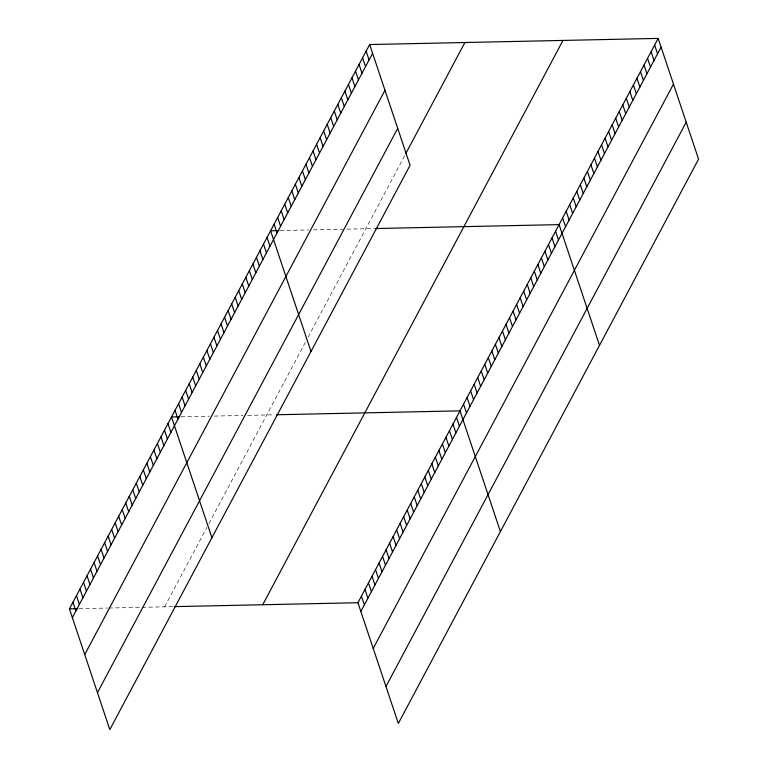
<?xml version="1.0" encoding="UTF-8"?>
<svg xmlns="http://www.w3.org/2000/svg" width="768" height="768" viewBox="0 0 768 768"><rect width="100%" height="100%" fill="white"/><g stroke="black" fill="none" stroke-linecap="round" stroke-linejoin="round"><path stroke-width="0.58" stroke-dasharray="3.84 2.88" d="M164.63 606.835L206.87 527.443M208.886 523.661L305.645 341.808M308.17 337.056L404.726 155.578M280.118 230.563L308.678 229.958M313.44 229.853L343.19 229.219M346.762 229.142L374.515 228.557M181.027 416.794L209.597 416.179M214.349 416.083L242.918 415.469M247.67 415.373L274.349 414.806M78.941 608.659L107.51 608.045M108.701 608.026L140.832 607.334M142.022 607.315L173.347 606.643"/><path stroke-width="1.15" d="M369.677 44.544L410.074 165.283L109.824 729.6L69.427 608.861L369.677 44.544L658.176 38.4L698.573 159.139L398.323 723.456L357.926 602.717L658.176 38.4M72.355 617.626L372.605 53.309M84.72 654.576L384.97 90.259M97.459 692.65L397.709 128.333M405.734 153.677L464.88 42.518M262.723 604.742L562.973 40.426M360.854 611.482L661.104 47.165M373.219 648.432L673.469 84.115M385.958 686.506L686.208 122.189M278.928 230.592L270.595 230.765L310.992 351.514M375.61 228.528L559.094 224.621L599.491 345.36M179.837 416.813L171.514 416.995L211.91 537.734M276.528 414.758L460.013 410.851L500.41 531.59M69.427 608.861L77.75 608.678M174.442 606.624L357.926 602.717M654.634 45.053L657.571 53.818M651.101 51.706L654.029 60.461M647.558 58.349L650.496 67.114M644.026 65.002L646.954 73.766M640.483 71.654L643.411 80.419M636.941 78.307L639.878 87.072M633.408 84.96L636.336 93.715M629.866 91.603L632.803 100.368M626.333 98.256L629.261 107.021M622.79 104.909L625.718 113.674M619.248 111.562L622.186 120.326M615.715 118.214L618.643 126.97M612.173 124.858L615.101 133.622M608.63 131.51L611.568 140.275M605.098 138.163L608.026 146.928M601.555 144.816L604.493 153.581M598.022 151.469L600.95 160.224M594.48 158.112L597.408 166.877M590.938 164.765L593.875 173.53M587.405 171.418L590.333 180.182M583.862 178.07L586.8 186.835M580.33 184.723L583.258 193.478M576.787 191.366L579.715 200.131M573.245 198.019L576.182 206.784M569.712 204.672L572.64 213.437M566.17 211.325L569.107 220.09M562.627 217.978L565.565 226.733M555.552 231.274L558.49 240.038M552.019 237.926L554.947 246.691M548.477 244.579L551.405 253.344M544.934 251.232L547.872 259.987M541.402 257.875L544.33 266.64M537.859 264.528L540.797 273.293M534.326 271.181L537.254 279.946M530.784 277.834L533.712 286.589M527.242 284.477L530.179 293.242M523.709 291.13L526.637 299.894M520.166 297.782L523.104 306.547M516.624 304.435L519.562 313.2M513.091 311.088L516.019 319.843M509.549 317.731L512.486 326.496M506.016 324.384L508.944 333.149M502.474 331.037L505.402 339.802M498.931 337.69L501.869 346.454M495.398 344.342L498.326 353.098M491.856 350.986L494.794 359.75M488.323 357.638L491.251 366.403M484.781 364.291L487.709 373.056M481.238 370.944L484.176 379.709M477.706 377.597L480.634 386.352M366.134 51.197L369.072 59.962M474.163 384.24L477.101 393.005M362.602 57.85L365.53 66.605M470.63 390.893L473.558 399.658M359.059 64.493L361.997 73.258M467.088 397.546L470.016 406.31M355.526 71.146L358.454 79.91M463.546 404.198L466.483 412.963M351.984 77.798L354.912 86.563M348.442 84.451L351.379 93.216M456.49 417.466L459.418 426.23M344.909 91.104L347.837 99.859M452.966 424.08L455.904 432.845M341.366 97.747L344.304 106.512M449.453 430.694L452.381 439.459M337.834 104.4L340.762 113.165M445.93 437.309L448.858 446.074M334.291 111.053L337.219 119.818M442.406 443.933L445.344 452.688M330.749 117.706L333.686 126.47M438.893 450.547L441.821 459.302M327.216 124.358L330.144 133.114M435.37 457.162L438.298 465.926M323.674 131.002L326.602 139.766M431.846 463.776L434.784 472.541M320.131 137.654L323.069 146.419M428.323 470.39L431.261 479.155M316.598 144.307L319.526 153.072M424.81 477.005L427.738 485.77M313.056 150.96L315.994 159.725M421.286 483.629L424.224 492.384M309.523 157.613L312.451 166.368M417.763 490.243L420.701 499.008M305.981 164.256L308.909 173.021M414.25 496.858L417.178 505.622M302.438 170.909L305.376 179.674M410.726 503.472L413.654 512.237M298.906 177.562L301.834 186.326M407.203 510.086L410.141 518.851M295.363 184.214L298.301 192.979M403.69 516.701L406.618 525.466M291.83 190.867L294.758 199.622M400.166 523.325L403.094 532.08M288.288 197.51L291.216 206.275M396.643 529.939L399.581 538.704M284.746 204.163L287.683 212.928M393.13 536.554L396.058 545.318M281.213 210.816L284.141 219.581M389.606 543.168L392.534 551.933M277.67 217.469L280.598 226.234M386.083 549.782L389.021 558.547M274.128 224.122L277.066 232.877M382.57 556.406L385.498 565.162M379.046 563.021L381.974 571.786M267.053 237.418L269.99 246.182M375.523 569.635L378.461 578.4M263.52 244.07L266.448 252.835M372 576.25L374.938 585.014M259.978 250.723L262.906 259.488M368.486 582.864L371.414 591.629M256.435 257.376L259.373 266.131M364.963 589.478L367.901 598.243M252.902 264.019L255.83 272.784M361.44 596.102L364.378 604.858M249.36 270.672L252.298 279.437M245.827 277.325L248.755 286.09M242.285 283.978L245.213 292.742M238.742 290.63L241.68 299.386M235.21 297.274L238.138 306.038M231.667 303.926L234.605 312.691M228.125 310.579L231.062 319.344M224.592 317.232L227.52 325.997M221.05 323.885L223.987 332.64M217.517 330.528L220.445 339.293M213.974 337.181L216.902 345.946M210.432 343.834L213.37 352.598M206.899 350.486L209.827 359.251M203.357 357.139L206.294 365.894M199.824 363.782L202.752 372.547M196.282 370.435L199.21 379.2M192.739 377.088L195.677 385.853M189.206 383.741L192.134 392.506M185.664 390.394L188.602 399.149M182.122 397.037L185.059 405.802M178.589 403.69L181.517 412.454M175.046 410.342L177.984 419.107M167.99 423.61L170.918 432.374M164.467 430.224L167.405 438.989M160.954 436.838L163.882 445.603M157.43 443.453L160.358 452.218M153.907 450.077L156.845 458.832M150.394 456.691L153.322 465.456M146.87 463.306L149.798 472.07M143.347 469.92L146.285 478.685M139.824 476.534L142.762 485.299M136.31 483.158L139.238 491.914M132.787 489.773L135.715 498.528M129.264 496.387L132.202 505.152M125.75 503.002L128.678 511.766M122.227 509.616L125.155 518.381M118.704 516.23L121.642 524.995M115.19 522.854L118.118 531.61M111.667 529.469L114.595 538.234M108.144 536.083L111.082 544.848M104.63 542.698L107.558 551.462M101.107 549.312L104.035 558.077M97.584 555.926L100.522 564.691M94.07 562.55L96.998 571.306M90.547 569.165L93.475 577.93M87.024 575.779L89.962 584.544M83.501 582.394L86.438 591.158M79.987 589.008L82.915 597.773M76.464 595.632L79.392 604.387M72.941 602.246L75.878 611.002"/></g></svg>
